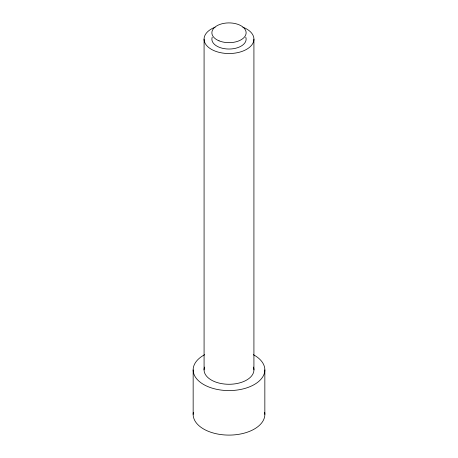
<?xml version="1.0" encoding="UTF-8"?>
<svg xmlns="http://www.w3.org/2000/svg" width="458" height="458" viewBox="0 0 458 458"><rect width="100%" height="100%" fill="white"/><g stroke="black" fill="none" stroke-linecap="round" stroke-linejoin="round"><path stroke-width="0.69" d="M264.844 369.887L264.844 414.404M253.921 39.148L253.921 369.887M204.079 39.148L204.079 369.887M193.156 369.887L193.156 414.404M264.672 412.377A35.844 20.696 0 0 1 229 435.1A35.844 20.696 0 0 1 193.328 412.377M253.331 354.687A35.844 20.696 0 0 1 254.677 384.325A35.844 20.696 0 0 1 203.323 384.325A35.844 20.696 0 0 1 204.669 354.687M253.446 367.076A24.921 14.387 0 0 1 229 384.273A24.921 14.387 0 0 1 204.554 367.076M242.849 27.182A24.921 14.387 0 0 1 247.738 48.634A24.921 14.387 0 0 1 210.262 48.634A24.921 14.387 0 0 1 215.151 27.182M245.797 37.218A17.123 9.887 0 0 1 229 49.035A17.123 9.887 0 0 1 212.203 37.218M219.027 40.825A17.123 9.887 0 0 0 246.043 33.755A17.123 9.887 0 0 0 221.935 23.782A17.123 9.887 0 0 0 219.027 40.825"/></g></svg>
